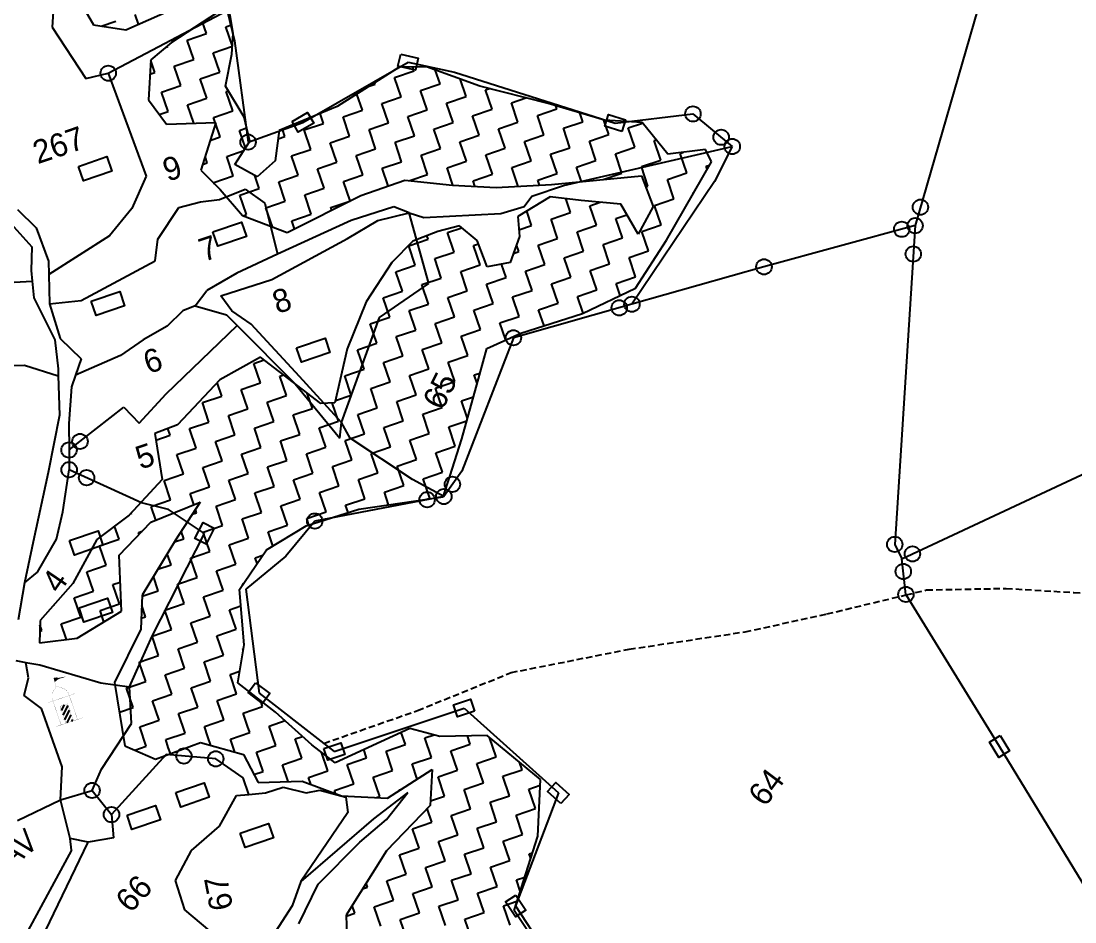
# Model space of a CAD drawing. Header units: metres. Extents: x 322986 to 329400, y 1832749 to 1836820.
# Drawn here: x 326272 to 327099, y 1834461 to 1835168 of the extents above; entities that cross this region are included whole.
import ezdxf

# ---------------------------------------------------------------- set-up
doc = ezdxf.new("R2010")
doc.units = ezdxf.units.M
doc.header["$MEASUREMENT"] = 0
doc.linetypes.add('DASHED', pattern=[0.75, 0.5, -0.25])
for name, color, linetype in [('LINE_FOOTPATH', 1, 'DASHED'), ('OFF', 1, 'Continuous'), ('OTHERS', 1, 'Continuous'), ('POLY_HATCH', 12, 'Continuous'), ('POLY_PARCEL', 6, 'Continuous'), ('POLY_WATER', 4, 'Continuous'), ('TEXT_MAPIN', 7, 'Continuous'), ('TEXT_PARCEL', 7, 'Continuous')]:
    doc.layers.add(name, color=color, linetype=linetype)
doc.styles.get("Standard").update_dxf_attribs({"font": 'simplex.shx'})
doc.styles.add('TEXT_MAP', font='')
doc.styles.get('TEXT_MAP').set_extended_font_data('Kruti Dev 050')

msp = doc.modelspace()

# ---------------------------------------------------------------- hatches: boundary and pattern name
at = {"linetype": 'Continuous'}
msp.add_hatch(color=256, dxfattribs=at).paths.add_polyline_path([(326300.89, 1834651.37), (326302.61, 1834652.3), (326304.71, 1834652.78), (326307.21, 1834653.75), (326301.8, 1834652.7), (326299.87, 1834653.06), (326297.74, 1834652.67), (326298.69, 1834649.7), (326299.04, 1834649.84)])
h = msp.add_hatch(dxfattribs=at)
h.set_pattern_fill('ANSI31', color=256, scale=21.860352, angle=18.80592, style=0)
h.set_pattern_definition([(63.80592, (325963.473, 1833854.273), (-2.451923, 1.206181), [])])
h.paths.add_polyline_path([(326302.93, 1834630.44), (326307.48, 1834617.08), (326313.26, 1834619.05), (326308.71, 1834632.41)])

# ---------------------------------------------------------------- linework, layer by layer
for points in [[(326570.1, 1835142.16), (326583.79, 1835138.86), (326581.51, 1835129.39), (326567.82, 1835132.68)], [(326484.76, 1835089.31), (326496.99, 1835096.3), (326501.83, 1835087.85), (326489.6, 1835080.85)], [(326743.51, 1835081.29), (326730.08, 1835085.53), (326733.01, 1835094.82), (326746.44, 1835090.58)], [(326423.71, 1834770.11), (326417.32, 1834757.56), (326408.64, 1834761.98), (326415.03, 1834774.53)], [(326456.26, 1834649.01), (326467.46, 1834640.47), (326461.55, 1834632.72), (326450.35, 1834641.26)], [(326627.93, 1834626.74), (326614.57, 1834622.27), (326611.48, 1834631.51), (326624.83, 1834635.98)], [(327040.07, 1834607.49), (327047.41, 1834595.47), (327039.09, 1834590.39), (327031.76, 1834602.41)], [(326509.72, 1834597.42), (326523.07, 1834601.89), (326526.17, 1834592.65), (326512.81, 1834588.18)], [(326695.7, 1834554.14), (326685.23, 1834563.57), (326691.75, 1834570.81), (326702.22, 1834561.39)], [(326660.42, 1834482.41), (326668.09, 1834470.6), (326659.92, 1834465.29), (326652.25, 1834477.1)]]:
    msp.add_lwpolyline(points, close=True)
at = {"linetype": 'Continuous', "const_width": 0.109}
for points in [[(326299.74, 1834646.46), (326297.74, 1834652.67), (326299.87, 1834653.06), (326301.8, 1834652.7), (326307.21, 1834653.75), (326304.71, 1834652.78), (326302.61, 1834652.3), (326300.89, 1834651.37), (326299.04, 1834649.84), (326298.69, 1834649.7)], [(326293.77, 1834633.42), (326314.04, 1834640.33)], [(326297.32, 1834634.63), (326296.51, 1834637), (326296.59, 1834640.42), (326297.86, 1834643), (326299.24, 1834644.6), (326299.74, 1834646.46), (326301.33, 1834645.76), (326304.25, 1834644.83), (326305.84, 1834644.47), (326307.48, 1834643.33), (326308.94, 1834641.69), (326310.09, 1834638.98)], [(326316.5, 1834620.16), (326310.09, 1834638.98)], [(326303.73, 1834615.81), (326297.32, 1834634.63)], [(326307.48, 1834617.08), (326302.93, 1834630.44), (326308.71, 1834632.41), (326313.26, 1834619.05)], [(326300.18, 1834614.6), (326320.65, 1834621.57)]]:
    msp.add_lwpolyline(points, dxfattribs=at)
for centre in [(326340.66, 1835127.13), (326799.23, 1835095.18), (326450.35, 1835073.05), (326821.34, 1835076.86), (326830.08, 1835069.62), (326977.63, 1835022.02), (326962.95, 1835004.67), (326973.44, 1835007.53), (326972.02, 1834985.29), (326854.93, 1834975.22), (326741.45, 1834943.08), (326751.39, 1834945.89), (326658.42, 1834919.57), (326309.89, 1834831.54), (326318.5, 1834838.26), (326310.01, 1834816.06), (326323.67, 1834809.83), (326610.54, 1834804.6), (326590.74, 1834792.54), (326603.82, 1834795.03), (326502.64, 1834775.79), (326957.47, 1834757.49), (326971.36, 1834750.02), (326964.18, 1834736.22), (326966.25, 1834718.23), (326399.97, 1834591.49), (326424.96, 1834589.26), (326327.94, 1834564.46), (326343.21, 1834545.52)]:
    msp.add_circle(centre, 6.03)
at = {"layer": 'LINE_FOOTPATH', "ltscale": 10}
for p, q in [((326966.45, 1834717.9), (326982.46, 1834721.75)), ((326982.46, 1834721.75), (327044.88, 1834722.99)), ((327044.88, 1834722.99), (327097.97, 1834719.69)), ((326904.28, 1834702.94), (326966.45, 1834717.9)), ((327097.97, 1834719.69), (327145.77, 1834717.98)), ((326840.11, 1834688.89), (326904.28, 1834702.94)), ((326749.29, 1834675.27), (326840.11, 1834688.89)), ((326656.68, 1834656.97), (326749.29, 1834675.27)), ((326583.25, 1834627.21), (326656.68, 1834656.97)), ((326509.72, 1834601.42), (326583.25, 1834627.21))]:
    msp.add_line(p, q, dxfattribs=at)
at = {"layer": 'OFF'}
for p, q in [((326408.85, 1834944.57), (326418.09, 1834956.76)), ((326522.16, 1834840.87), (326523.6, 1834853.11))]:
    msp.add_line(p, q, dxfattribs=at)
at = {"layer": 'OTHERS'}
for points in [[(326317.34, 1835054.05), (326339.67, 1835061.66), (326343.52, 1835050.37), (326321.18, 1835042.76)], [(326422.79, 1835002.75), (326445.13, 1835010.36), (326448.97, 1834999.07), (326426.64, 1834991.47)], [(326327.3, 1834948.33), (326349.64, 1834955.94), (326353.48, 1834944.65), (326331.14, 1834937.04)], [(326488.38, 1834911.6), (326510.71, 1834919.21), (326514.56, 1834907.92), (326492.22, 1834900.31)], [(326310.28, 1834760.44), (326332.62, 1834768.04), (326336.46, 1834756.76), (326314.13, 1834749.15)], [(326317.74, 1834707.76), (326340.08, 1834715.36), (326343.92, 1834704.07), (326321.59, 1834696.47)], [(326393.65, 1834562.75), (326415.98, 1834570.35), (326419.83, 1834559.07), (326397.49, 1834551.46)], [(326355.4, 1834545.07), (326377.74, 1834552.67), (326381.58, 1834541.39), (326359.25, 1834533.78)], [(326444.06, 1834531.03), (326466.39, 1834538.64), (326470.24, 1834527.35), (326447.9, 1834519.74)]]:
    msp.add_lwpolyline(points, close=True, dxfattribs=at)
at = {"layer": 'POLY_HATCH'}
for p, q in [((326438.51, 1835158.34), (326430.97, 1835202.75)), ((326316.67, 1835186.55), (326329.15, 1835165.04)), ((326354.42, 1835161.22), (326422.69, 1835191.44)), ((326426.24, 1835174.77), (326390.25, 1835151.3)), ((326329.15, 1835165.04), (326354.42, 1835161.22)), ((326390.25, 1835151.3), (326373.99, 1835137.58)), ((326437.7, 1835142), (326438.51, 1835158.34)), ((326373.99, 1835137.58), (326372.19, 1835106.36)), ((326432.59, 1835116.93), (326437.7, 1835142)), ((326568.87, 1835131.82), (326520.22, 1835101.01)), ((326590.3, 1835132.14), (326568.87, 1835131.82)), ((326632.16, 1835117), (326590.3, 1835132.14)), ((326447.27, 1835092.53), (326432.59, 1835116.93)), ((326685.63, 1835103.39), (326632.16, 1835117)), ((326372.19, 1835106.36), (326386.29, 1835087.22)), ((326729.84, 1835090.26), (326685.63, 1835103.39)), ((326520.22, 1835101.01), (326474.76, 1835082.19)), ((326386.29, 1835087.22), (326424.96, 1835088.57)), ((326424.96, 1835088.57), (326413.21, 1835050.93)), ((326451.57, 1835073.69), (326447.27, 1835092.53)), ((326759.27, 1835088.46), (326729.84, 1835090.26)), ((326779.58, 1835063.56), (326759.27, 1835088.46)), ((326474.76, 1835082.19), (326471.63, 1835058.4)), ((326439.88, 1835055.46), (326451.57, 1835073.69)), ((326808.97, 1835067.2), (326779.58, 1835063.56)), ((326813.75, 1835057.62), (326808.97, 1835067.2)), ((326457.37, 1835045.96), (326439.88, 1835055.46)), ((326471.63, 1835058.4), (326457.37, 1835045.96)), ((326778.54, 1834996.23), (326813.75, 1835057.62)), ((326413.21, 1835050.93), (326428.38, 1835035.79)), ((326688.2, 1835039.72), (326758.98, 1835046.54)), ((326758.98, 1835046.54), (326768.03, 1835022.65)), ((326428.38, 1835035.79), (326445.93, 1835015.4)), ((326538.81, 1835031.27), (326573.24, 1835043.3)), ((326573.24, 1835043.3), (326610.67, 1835039.37)), ((326610.67, 1835039.37), (326645, 1835037.43)), ((326645, 1835037.43), (326688.2, 1835039.72)), ((326481.06, 1835002.21), (326538.81, 1835031.27)), ((326687.17, 1835030.27), (326661.85, 1835014.68)), ((326711.52, 1835027.35), (326687.17, 1835030.27)), ((326742.59, 1835024.3), (326711.52, 1835027.35)), ((326756.36, 1835000.8), (326742.59, 1835024.3)), ((326768.03, 1835022.65), (326756.36, 1835000.8)), ((326445.93, 1835015.4), (326481.06, 1835002.21)), ((326661.85, 1835014.68), (326663.22, 1834999.08)), ((326599.09, 1835003), (326579.53, 1834995.43)), ((326616.13, 1835007.29), (326599.09, 1835003)), ((326630, 1834995.95), (326616.13, 1835007.29)), ((326579.53, 1834995.43), (326563.11, 1834978.63)), ((326637.94, 1834975.32), (326630, 1834995.95)), ((326663.22, 1834999.08), (326655.9, 1834978.71)), ((326754.08, 1834958.5), (326778.54, 1834996.23)), ((326563.11, 1834978.63), (326542.96, 1834947.83)), ((326655.9, 1834978.71), (326637.94, 1834975.32)), ((326712.62, 1834938.63), (326754.08, 1834958.5)), ((326542.96, 1834947.83), (326527.93, 1834910.89)), ((326664.23, 1834923.06), (326712.62, 1834938.63)), ((326637.61, 1834911.26), (326664.23, 1834923.06)), ((326460.06, 1834904.44), (326428.21, 1834886.63)), ((326507.32, 1834868.11), (326460.06, 1834904.44)), ((326527.93, 1834910.89), (326518.39, 1834868.54)), ((326631.75, 1834890.18), (326637.61, 1834911.26)), ((326428.21, 1834886.63), (326395.02, 1834851.38)), ((326618.08, 1834840.36), (326631.75, 1834890.18)), ((326518.39, 1834868.54), (326507.32, 1834868.11)), ((326395.02, 1834851.38), (326377.08, 1834844.36)), ((326377.08, 1834844.36), (326382.94, 1834808.47)), ((326608.46, 1834810.72), (326618.08, 1834840.36)), ((326382.94, 1834808.47), (326356.96, 1834780.54)), ((326603.29, 1834794.72), (326608.46, 1834810.72)), ((326374.07, 1834774.84), (326412.65, 1834790.71)), ((326412.65, 1834790.71), (326393.4, 1834760.82)), ((326537.07, 1834785.2), (326603.29, 1834794.72)), ((326356.96, 1834780.54), (326331.66, 1834761.31)), ((326495.75, 1834772.04), (326537.07, 1834785.2)), ((326349.17, 1834749.09), (326374.07, 1834774.84)), ((326464.81, 1834753.32), (326495.75, 1834772.04)), ((326331.66, 1834761.31), (326312.81, 1834726.71)), ((326393.4, 1834760.82), (326367.16, 1834717.64)), ((326351.07, 1834705.19), (326349.17, 1834749.09)), ((326443.58, 1834722.15), (326464.81, 1834753.32)), ((326312.81, 1834726.71), (326287.2, 1834697.68)), ((326447.12, 1834678.8), (326443.58, 1834722.15)), ((326367.16, 1834717.64), (326366.23, 1834690.96)), ((326316.16, 1834683.91), (326351.07, 1834705.19)), ((326287.2, 1834697.68), (326286.76, 1834680.26)), ((326366.23, 1834690.96), (326345.61, 1834649.08)), ((326286.76, 1834680.26), (326316.16, 1834683.91)), ((326442.4, 1834649.01), (326447.12, 1834678.8)), ((326345.61, 1834649.08), (326353.73, 1834599.42)), ((326471.78, 1834625.98), (326442.4, 1834649.01)), ((326500.26, 1834600.22), (326471.78, 1834625.98)), ((326577.18, 1834613.08), (326518.69, 1834586.19)), ((326600.82, 1834606.89), (326577.18, 1834613.08)), ((326637.86, 1834607.68), (326600.82, 1834606.89)), ((326679.66, 1834573.13), (326637.86, 1834607.68)), ((326353.73, 1834599.42), (326377.58, 1834589.05)), ((326377.58, 1834589.05), (326412.91, 1834601.99)), ((326412.91, 1834601.99), (326446.74, 1834592.6)), ((326518.69, 1834586.19), (326500.26, 1834600.22)), ((326446.74, 1834592.6), (326458.14, 1834570.72)), ((326559.72, 1834558.34), (326594.81, 1834580.9)), ((326594.81, 1834580.9), (326593.17, 1834552.76)), ((326677.58, 1834528.47), (326679.66, 1834573.13)), ((326458.14, 1834570.72), (326492.63, 1834571.86)), ((326492.63, 1834571.86), (326523.57, 1834560.28)), ((326523.57, 1834560.28), (326559.72, 1834558.34)), ((326593.17, 1834552.76), (326558.89, 1834517.15)), ((326658.87, 1834470.28), (326677.58, 1834528.47)), ((326558.89, 1834517.15), (326527.24, 1834466.67)), ((326527.24, 1834466.67), (326528.57, 1834428.03)), ((326680.5, 1834437.94), (326658.87, 1834470.28))]:
    msp.add_line(p, q, dxfattribs=at)
at = {"layer": 'POLY_HATCH', "linetype": 'Continuous'}
for p, q in [((326335.1, 1835164.14), (326346.49, 1835168.02)), ((326364.29, 1835165.59), (326361.7, 1835173.2)), ((326417.68, 1835158.32), (326414.65, 1835167.21)), ((326432.89, 1835163.5), (326437.37, 1835165.03)), ((326438.02, 1835148.43), (326432.89, 1835163.5)), ((326402.47, 1835153.14), (326417.68, 1835158.32)), ((326407.65, 1835137.93), (326402.47, 1835153.14)), ((326385.64, 1835147.41), (326387.26, 1835147.96)), ((326387.26, 1835147.96), (326387.05, 1835148.6)), ((326422.86, 1835143.11), (326438.01, 1835148.27)), ((326428.04, 1835127.9), (326422.86, 1835143.11)), ((326377.23, 1835127.58), (326373.97, 1835137.16)), ((326392.44, 1835132.75), (326407.65, 1835137.93)), ((326373.34, 1835126.25), (326377.23, 1835127.58)), ((326397.62, 1835117.55), (326392.44, 1835132.75)), ((326412.83, 1835122.73), (326428.04, 1835127.9)), ((326565.24, 1835123.71), (326580.45, 1835128.89)), ((326580.45, 1835128.89), (326579.4, 1835131.98)), ((326600.84, 1835118.86), (326597.16, 1835129.66)), ((326418.01, 1835107.52), (326412.83, 1835122.73)), ((326545.4, 1835116.96), (326550.04, 1835118.53)), ((326550.04, 1835118.53), (326549.66, 1835119.65)), ((326570.42, 1835108.5), (326565.24, 1835123.71)), ((326585.63, 1835113.68), (326600.84, 1835118.86)), ((326621.23, 1835108.83), (326616.52, 1835122.66)), ((326382.41, 1835112.37), (326397.62, 1835117.55)), ((326387.59, 1835097.16), (326382.41, 1835112.37)), ((326433.22, 1835112.7), (326434.81, 1835113.24)), ((326438.4, 1835097.49), (326433.22, 1835112.7)), ((326540.01, 1835098.14), (326535.69, 1835110.81)), ((326590.81, 1835098.47), (326585.63, 1835113.68)), ((326636.44, 1835114.01), (326639.63, 1835115.1)), ((326641.62, 1835098.8), (326636.44, 1835114.01)), ((326402.8, 1835102.34), (326418.01, 1835107.52)), ((326407.69, 1835087.97), (326402.8, 1835102.34)), ((326555.22, 1835103.32), (326570.42, 1835108.5)), ((326560.39, 1835088.12), (326555.22, 1835103.32)), ((326606.02, 1835103.65), (326621.23, 1835108.83)), ((326611.2, 1835088.44), (326606.02, 1835103.65)), ((326656.83, 1835103.98), (326668.15, 1835107.84)), ((326662, 1835088.77), (326656.83, 1835103.98)), ((326692.42, 1835099.13), (326691.57, 1835101.63)), ((326380.7, 1835094.81), (326387.59, 1835097.16)), ((326423.19, 1835092.31), (326438.4, 1835097.49)), ((326509.59, 1835087.79), (326506.96, 1835095.52)), ((326524.8, 1835092.97), (326540.01, 1835098.14)), ((326575.6, 1835093.29), (326590.81, 1835098.47)), ((326580.78, 1835078.09), (326575.6, 1835093.29)), ((326626.41, 1835093.62), (326641.62, 1835098.8)), ((326631.59, 1835078.41), (326626.41, 1835093.62)), ((326677.21, 1835093.95), (326692.42, 1835099.13)), ((326682.39, 1835078.74), (326677.21, 1835093.95)), ((326712.81, 1835089.1), (326710.46, 1835096.02)), ((326424.47, 1835088.55), (326423.19, 1835092.31)), ((326428.37, 1835077.1), (326424.72, 1835087.8)), ((326494.38, 1835082.61), (326509.59, 1835087.79)), ((326529.98, 1835077.76), (326524.8, 1835092.97)), ((326545.19, 1835082.94), (326560.39, 1835088.12)), ((326595.99, 1835083.27), (326611.2, 1835088.44)), ((326646.8, 1835083.59), (326662, 1835088.77)), ((326697.6, 1835083.92), (326712.81, 1835089.1)), ((326733.2, 1835079.07), (326729.34, 1835090.41)), ((326748.41, 1835084.25), (326759.59, 1835088.06)), ((326420.55, 1835074.44), (326428.37, 1835077.1)), ((326443.58, 1835082.28), (326449.17, 1835084.18)), ((326448.26, 1835068.53), (326443.58, 1835082.28)), ((326473.9, 1835075.63), (326479.17, 1835077.43)), ((326479.17, 1835077.43), (326477.21, 1835083.2)), ((326499.56, 1835067.4), (326494.38, 1835082.61)), ((326514.77, 1835072.58), (326529.98, 1835077.76)), ((326550.37, 1835067.73), (326545.19, 1835082.94)), ((326565.57, 1835072.91), (326580.78, 1835078.09)), ((326601.17, 1835068.06), (326595.99, 1835083.27)), ((326616.38, 1835073.24), (326631.59, 1835078.41)), ((326651.98, 1835068.39), (326646.8, 1835083.59)), ((326667.18, 1835073.56), (326682.39, 1835078.74)), ((326702.78, 1835068.71), (326697.6, 1835083.92)), ((326717.99, 1835073.89), (326733.2, 1835079.07)), ((326753.59, 1835069.04), (326748.41, 1835084.25)), ((326519.95, 1835057.37), (326514.77, 1835072.58)), ((326570.75, 1835057.7), (326565.57, 1835072.91)), ((326621.56, 1835058.03), (326616.38, 1835073.24)), ((326672.36, 1835058.36), (326667.18, 1835073.56)), ((326687.57, 1835063.54), (326702.78, 1835068.71)), ((326723.17, 1835058.68), (326717.99, 1835073.89)), ((326738.38, 1835063.86), (326753.59, 1835069.04)), ((326768.79, 1835074.22), (326770.43, 1835074.78)), ((326773.97, 1835059.01), (326768.79, 1835074.22)), ((326418.34, 1835056.71), (326416.6, 1835061.8)), ((326433.55, 1835061.89), (326446.92, 1835066.44)), ((326438.73, 1835046.68), (326433.55, 1835061.89)), ((326484.35, 1835062.22), (326499.56, 1835067.4)), ((326489.53, 1835047.01), (326484.35, 1835062.22)), ((326535.16, 1835062.55), (326550.37, 1835067.73)), ((326540.34, 1835047.34), (326535.16, 1835062.55)), ((326585.96, 1835062.88), (326601.17, 1835068.06)), ((326591.14, 1835047.67), (326585.96, 1835062.88)), ((326636.77, 1835063.21), (326651.98, 1835068.39)), ((326641.95, 1835048), (326636.77, 1835063.21)), ((326692.75, 1835048.33), (326687.57, 1835063.54)), ((326743.56, 1835048.66), (326738.38, 1835063.86)), ((326789.18, 1835064.19), (326791.75, 1835065.07)), ((326794.36, 1835048.98), (326789.18, 1835064.19)), ((326414.62, 1835055.45), (326418.34, 1835056.71)), ((326504.74, 1835052.19), (326519.95, 1835057.37)), ((326509.92, 1835036.98), (326504.74, 1835052.19)), ((326555.54, 1835052.52), (326570.75, 1835057.7)), ((326560.23, 1835038.75), (326555.54, 1835052.52)), ((326606.35, 1835052.85), (326621.56, 1835058.03)), ((326610.94, 1835039.36), (326606.35, 1835052.85)), ((326657.15, 1835053.18), (326672.36, 1835058.36)), ((326662.21, 1835038.34), (326657.15, 1835053.18)), ((326707.96, 1835053.51), (326723.17, 1835058.68)), ((326711.88, 1835042), (326707.96, 1835053.51)), ((326758.77, 1835053.83), (326773.97, 1835059.01)), ((326763.94, 1835038.63), (326758.77, 1835053.83)), ((326809.57, 1835054.16), (326812.3, 1835055.09)), ((326810.39, 1835051.76), (326809.57, 1835054.16)), ((326423.52, 1835041.5), (326438.73, 1835046.68)), ((326459.11, 1835036.65), (326455.62, 1835046.91)), ((326474.32, 1835041.83), (326489.53, 1835047.01)), ((326525.13, 1835042.16), (326540.34, 1835047.34)), ((326577.11, 1835042.89), (326591.14, 1835047.67)), ((326626.74, 1835042.82), (326641.95, 1835048)), ((326677.54, 1835043.15), (326692.75, 1835048.33)), ((326728.81, 1835043.63), (326743.56, 1835048.66)), ((326779.15, 1835043.81), (326794.36, 1835048.98)), ((326784.33, 1835028.6), (326779.15, 1835043.81)), ((326423.96, 1835040.19), (326423.52, 1835041.5)), ((326443.9, 1835031.47), (326459.11, 1835036.65)), ((326479.5, 1835026.62), (326474.32, 1835041.83)), ((326494.71, 1835031.8), (326509.92, 1835036.98)), ((326530.3, 1835026.98), (326525.13, 1835042.16)), ((326628.25, 1835038.38), (326626.74, 1835042.82)), ((326678.88, 1835039.22), (326677.54, 1835043.15)), ((326762.2, 1835038.03), (326763.94, 1835038.63)), ((326449.08, 1835016.26), (326443.9, 1835031.47)), ((326499.89, 1835016.59), (326494.71, 1835031.8)), ((326703.11, 1835017.91), (326699.4, 1835028.81)), ((326769.12, 1835023.42), (326784.33, 1835028.6)), ((326799.54, 1835033.78), (326800.21, 1835034)), ((326799.74, 1835033.19), (326799.54, 1835033.78)), ((326464.29, 1835021.44), (326479.5, 1835026.62)), ((326469.34, 1835006.61), (326464.29, 1835021.44)), ((326515.1, 1835021.77), (326530.07, 1835026.87)), ((326515.81, 1835019.69), (326515.1, 1835021.77)), ((326672.69, 1835007.55), (326668.81, 1835018.96)), ((326718.32, 1835023.09), (326726.51, 1835025.88)), ((326723.5, 1835007.88), (326718.32, 1835023.09)), ((326774.3, 1835008.21), (326769.12, 1835023.42)), ((326446.22, 1835015.29), (326449.08, 1835016.26)), ((326484.68, 1835011.41), (326499.89, 1835016.59)), ((326486.83, 1835005.11), (326484.68, 1835011.41)), ((326687.9, 1835012.73), (326703.11, 1835017.91)), ((326693.08, 1834997.52), (326687.9, 1835012.73)), ((326738.71, 1835013.06), (326747.44, 1835016.03)), ((326743.89, 1834997.85), (326738.71, 1835013.06)), ((326606.68, 1835002.04), (326617.89, 1835005.86)), ((326662.77, 1835004.17), (326672.69, 1835007.55)), ((326708.29, 1835002.7), (326723.5, 1835007.88)), ((326713.47, 1834987.49), (326708.29, 1835002.7)), ((326759.09, 1835003.03), (326774.3, 1835008.21)), ((326764.27, 1834987.82), (326759.09, 1835003.03)), ((326576.26, 1834991.68), (326591.47, 1834996.86)), ((326591.47, 1834996.86), (326590.51, 1834999.68)), ((326611.86, 1834986.83), (326606.68, 1835002.04)), ((326677.87, 1834992.34), (326693.08, 1834997.52)), ((326728.68, 1834992.67), (326743.89, 1834997.85)), ((326581.44, 1834976.48), (326576.26, 1834991.68)), ((326596.65, 1834981.65), (326611.86, 1834986.83)), ((326627.07, 1834992.01), (326631, 1834993.35)), ((326632.25, 1834976.8), (326627.07, 1834992.01)), ((326658.41, 1834985.72), (326662.66, 1834987.16)), ((326662.66, 1834987.16), (326660.85, 1834992.49)), ((326683.05, 1834977.13), (326677.87, 1834992.34)), ((326698.26, 1834982.31), (326713.47, 1834987.49)), ((326733.86, 1834977.46), (326728.68, 1834992.67)), ((326749.06, 1834982.64), (326764.27, 1834987.82)), ((326601.83, 1834966.45), (326596.65, 1834981.65)), ((326703.44, 1834967.1), (326698.26, 1834982.31)), ((326754.24, 1834967.43), (326749.06, 1834982.64)), ((326566.23, 1834971.3), (326581.44, 1834976.48)), ((326571.41, 1834956.09), (326566.23, 1834971.3)), ((326617.04, 1834971.63), (326632.25, 1834976.8)), ((326622.22, 1834956.42), (326617.04, 1834971.63)), ((326652.63, 1834966.78), (326649.01, 1834977.41)), ((326667.84, 1834971.95), (326683.05, 1834977.13)), ((326673.02, 1834956.75), (326667.84, 1834971.95)), ((326718.65, 1834972.28), (326733.86, 1834977.46)), ((326723.83, 1834957.07), (326718.65, 1834972.28)), ((326586.62, 1834961.27), (326601.83, 1834966.45)), ((326591.8, 1834946.06), (326586.62, 1834961.27)), ((326637.42, 1834961.6), (326652.63, 1834966.78)), ((326642.6, 1834946.39), (326637.42, 1834961.6)), ((326688.23, 1834961.92), (326703.44, 1834967.1)), ((326693.41, 1834946.72), (326688.23, 1834961.92)), ((326739.04, 1834962.25), (326754.24, 1834967.43)), ((326742.24, 1834952.83), (326739.04, 1834962.25)), ((326556.2, 1834950.91), (326571.41, 1834956.09)), ((326607.01, 1834951.24), (326622.22, 1834956.42)), ((326657.81, 1834951.57), (326673.02, 1834956.75)), ((326708.62, 1834951.9), (326723.83, 1834957.07)), ((326561.38, 1834935.7), (326556.2, 1834950.91)), ((326576.59, 1834940.88), (326591.8, 1834946.06)), ((326612.19, 1834936.03), (326607.01, 1834951.24)), ((326627.4, 1834941.21), (326642.6, 1834946.39)), ((326662.99, 1834936.36), (326657.81, 1834951.57)), ((326678.2, 1834941.54), (326693.41, 1834946.72)), ((326713.06, 1834938.84), (326708.62, 1834951.9)), ((326581.77, 1834925.67), (326576.59, 1834940.88)), ((326632.57, 1834926), (326627.4, 1834941.21)), ((326647.78, 1834931.18), (326662.99, 1834936.36)), ((326682.49, 1834928.93), (326678.2, 1834941.54)), ((326546.17, 1834930.52), (326561.38, 1834935.7)), ((326551.35, 1834915.31), (326546.17, 1834930.52)), ((326596.98, 1834930.85), (326612.19, 1834936.03)), ((326602.16, 1834915.64), (326596.98, 1834930.85)), ((326652.34, 1834917.79), (326647.78, 1834931.18)), ((326566.56, 1834920.49), (326581.77, 1834925.67)), ((326571.74, 1834905.28), (326566.56, 1834920.49)), ((326617.37, 1834920.82), (326632.57, 1834926)), ((326622.54, 1834905.61), (326617.37, 1834920.82)), ((326536.14, 1834910.13), (326551.35, 1834915.31)), ((326586.95, 1834910.46), (326602.16, 1834915.64)), ((326541.32, 1834894.92), (326536.14, 1834910.13)), ((326556.53, 1834900.1), (326571.74, 1834905.28)), ((326592.13, 1834895.25), (326586.95, 1834910.46)), ((326607.34, 1834900.43), (326622.54, 1834905.61)), ((326454.92, 1834899.45), (326462.99, 1834902.19)), ((326460.1, 1834884.24), (326454.92, 1834899.45)), ((326526.11, 1834889.74), (326541.32, 1834894.92)), ((326561.71, 1834884.89), (326556.53, 1834900.1)), ((326576.92, 1834890.07), (326592.13, 1834895.25)), ((326612.52, 1834885.22), (326607.34, 1834900.43)), ((326475.31, 1834889.42), (326478.28, 1834890.43)), ((326480.49, 1834874.21), (326475.31, 1834889.42)), ((326531.29, 1834874.54), (326526.11, 1834889.74)), ((326582.1, 1834874.87), (326576.92, 1834890.07)), ((326627.72, 1834890.4), (326632.24, 1834891.94)), ((326629.99, 1834883.76), (326627.72, 1834890.4)), ((326429.68, 1834873.88), (326426.1, 1834884.39)), ((326444.89, 1834879.06), (326460.1, 1834884.24)), ((326450.07, 1834863.85), (326444.89, 1834879.06)), ((326546.5, 1834879.72), (326561.71, 1834884.89)), ((326551.68, 1834864.51), (326546.5, 1834879.72)), ((326597.31, 1834880.04), (326612.52, 1834885.22)), ((326602.49, 1834864.84), (326597.31, 1834880.04)), ((326414.47, 1834868.7), (326429.68, 1834873.88)), ((326465.28, 1834869.03), (326480.49, 1834874.21)), ((326500.88, 1834864.18), (326496.78, 1834876.21)), ((326518.78, 1834870.28), (326531.29, 1834874.54)), ((326566.89, 1834869.69), (326582.1, 1834874.87)), ((326617.69, 1834870.01), (326627.1, 1834873.22)), ((326419.65, 1834853.49), (326414.47, 1834868.7)), ((326434.86, 1834858.67), (326450.07, 1834863.85)), ((326470.46, 1834853.82), (326465.28, 1834869.03)), ((326485.67, 1834859), (326500.88, 1834864.18)), ((326521.26, 1834854.15), (326516.39, 1834868.46)), ((326536.47, 1834859.33), (326551.68, 1834864.51)), ((326572.07, 1834854.48), (326566.89, 1834869.69)), ((326587.28, 1834859.66), (326602.49, 1834864.84)), ((326622.41, 1834856.16), (326617.69, 1834870.01)), ((326440.04, 1834843.46), (326434.86, 1834858.67)), ((326455.25, 1834848.64), (326470.46, 1834853.82)), ((326490.85, 1834843.79), (326485.67, 1834859)), ((326506.05, 1834848.97), (326521.26, 1834854.15)), ((326541.65, 1834844.12), (326536.47, 1834859.33)), ((326556.86, 1834849.3), (326572.07, 1834854.48)), ((326592.46, 1834844.45), (326587.28, 1834859.66)), ((326607.67, 1834849.63), (326621.96, 1834854.49)), ((326389.24, 1834843.13), (326387.44, 1834848.41)), ((326404.44, 1834848.31), (326419.65, 1834853.49)), ((326409.62, 1834833.1), (326404.44, 1834848.31)), ((326460.43, 1834833.43), (326455.25, 1834848.64)), ((326511.23, 1834833.76), (326506.05, 1834848.97)), ((326562.04, 1834834.09), (326556.86, 1834849.3)), ((326612.84, 1834834.42), (326607.67, 1834849.63)), ((326377.91, 1834839.28), (326389.24, 1834843.13)), ((326424.83, 1834838.28), (326440.04, 1834843.46)), ((326430.01, 1834823.07), (326424.83, 1834838.28)), ((326475.64, 1834838.61), (326490.85, 1834843.79)), ((326480.82, 1834823.4), (326475.64, 1834838.61)), ((326526.44, 1834838.94), (326541.65, 1834844.12)), ((326531.62, 1834823.73), (326526.44, 1834838.94)), ((326577.25, 1834839.27), (326592.46, 1834844.45)), ((326582.43, 1834824.06), (326577.25, 1834839.27)), ((326394.42, 1834827.92), (326409.62, 1834833.1)), ((326445.22, 1834828.25), (326460.43, 1834833.43)), ((326496.03, 1834828.58), (326511.23, 1834833.76)), ((326546.83, 1834828.91), (326562.04, 1834834.09)), ((326552.01, 1834813.7), (326546.83, 1834828.91)), ((326597.64, 1834829.24), (326612.84, 1834834.42)), ((326602.82, 1834814.03), (326597.64, 1834829.24)), ((326399.59, 1834812.71), (326394.42, 1834827.92)), ((326414.8, 1834817.89), (326430.01, 1834823.07)), ((326450.4, 1834813.04), (326445.22, 1834828.25)), ((326465.61, 1834818.22), (326480.82, 1834823.4)), ((326501.2, 1834813.37), (326496.03, 1834828.58)), ((326516.41, 1834818.55), (326531.62, 1834823.73)), ((326567.22, 1834818.88), (326582.43, 1834824.06)), ((326384.39, 1834807.54), (326399.59, 1834812.71)), ((326419.98, 1834802.69), (326414.8, 1834817.89)), ((326435.19, 1834807.86), (326450.4, 1834813.04)), ((326470.79, 1834803.01), (326465.61, 1834818.22)), ((326486, 1834808.19), (326501.2, 1834813.37)), ((326521.59, 1834803.34), (326516.41, 1834818.55)), ((326536.8, 1834808.52), (326552.01, 1834813.7)), ((326572.4, 1834803.67), (326567.22, 1834818.88)), ((326587.61, 1834808.85), (326602.82, 1834814.03)), ((326389.56, 1834792.33), (326384.39, 1834807.54)), ((326440.37, 1834792.66), (326435.19, 1834807.86)), ((326491.18, 1834792.98), (326486, 1834808.19)), ((326541.98, 1834793.31), (326536.8, 1834808.52)), ((326592.79, 1834793.64), (326587.61, 1834808.85)), ((326404.77, 1834797.51), (326419.98, 1834802.69)), ((326407.77, 1834788.71), (326404.77, 1834797.51)), ((326455.58, 1834797.84), (326470.79, 1834803.01)), ((326460.76, 1834782.63), (326455.58, 1834797.84)), ((326506.38, 1834798.16), (326521.59, 1834803.34)), ((326511.56, 1834782.96), (326506.38, 1834798.16)), ((326557.19, 1834798.49), (326572.4, 1834803.67)), ((326560.57, 1834788.58), (326557.19, 1834798.49)), ((326374.36, 1834787.15), (326389.56, 1834792.33)), ((326425.16, 1834787.48), (326440.37, 1834792.66)), ((326430.34, 1834772.27), (326425.16, 1834787.48)), ((326475.97, 1834787.81), (326491.18, 1834792.98)), ((326481.15, 1834772.6), (326475.97, 1834787.81)), ((326526.77, 1834788.13), (326541.98, 1834793.31)), ((326528.68, 1834782.53), (326526.77, 1834788.13)), ((326590.57, 1834792.89), (326592.79, 1834793.64)), ((326357.9, 1834781.54), (326359.15, 1834781.97)), ((326359.15, 1834781.97), (326358.92, 1834782.64)), ((326378, 1834776.46), (326374.36, 1834787.15)), ((326406.46, 1834781.11), (326409.95, 1834782.3)), ((326409.95, 1834782.3), (326409.01, 1834785.06)), ((326445.55, 1834777.45), (326460.76, 1834782.63)), ((326496.35, 1834777.78), (326511.56, 1834782.96)), ((326349.12, 1834761.58), (326345.6, 1834771.91)), ((326415.13, 1834767.09), (326430.34, 1834772.27)), ((326450.73, 1834762.24), (326445.55, 1834777.45)), ((326465.94, 1834767.42), (326481.15, 1834772.6)), ((326498.06, 1834772.77), (326496.35, 1834777.78)), ((326364.33, 1834766.76), (326367.19, 1834767.74)), ((326364.83, 1834765.29), (326364.33, 1834766.76)), ((326399.92, 1834761.91), (326397.91, 1834767.82)), ((326420.31, 1834751.88), (326415.13, 1834767.09)), ((326469.73, 1834756.29), (326465.94, 1834767.42)), ((326333.91, 1834756.4), (326349.12, 1834761.58)), ((326339.09, 1834741.19), (326333.91, 1834756.4)), ((326392.53, 1834759.39), (326399.92, 1834761.91)), ((326435.52, 1834757.06), (326450.73, 1834762.24)), ((326440.7, 1834741.85), (326435.52, 1834757.06)), ((326389.89, 1834741.52), (326386.94, 1834750.19)), ((326405.1, 1834746.7), (326420.31, 1834751.88)), ((326410.28, 1834731.49), (326405.1, 1834746.7)), ((326455.91, 1834747.03), (326461.92, 1834749.08)), ((326457.45, 1834742.51), (326455.91, 1834747.03)), ((326323.88, 1834736.01), (326339.09, 1834741.19)), ((326379.53, 1834737.99), (326389.89, 1834741.52)), ((326425.49, 1834736.67), (326440.7, 1834741.85)), ((326329.06, 1834720.8), (326323.88, 1834736.01)), ((326379.86, 1834721.13), (326376.06, 1834732.29)), ((326395.07, 1834726.31), (326410.28, 1834731.49)), ((326430.67, 1834721.46), (326425.49, 1834736.67)), ((326344.27, 1834725.98), (326350.08, 1834727.96)), ((326349.45, 1834710.78), (326344.27, 1834725.98)), ((326400.25, 1834711.1), (326395.07, 1834726.31)), ((326415.46, 1834716.28), (326430.67, 1834721.46)), ((326445.88, 1834726.64), (326446.87, 1834726.98)), ((326446.13, 1834725.9), (326445.88, 1834726.64)), ((326313.85, 1834715.63), (326329.06, 1834720.8)), ((326319.03, 1834700.42), (326313.85, 1834715.63)), ((326367.13, 1834716.8), (326379.86, 1834721.13)), ((326420.64, 1834701.07), (326415.46, 1834716.28)), ((326298.38, 1834710.36), (326298.64, 1834710.45)), ((326298.64, 1834710.45), (326298.59, 1834710.59)), ((326334.24, 1834705.6), (326349.45, 1834710.78)), ((326337.25, 1834696.76), (326334.24, 1834705.6)), ((326369.83, 1834700.75), (326366.87, 1834709.44)), ((326385.04, 1834705.93), (326400.25, 1834711.1)), ((326390.22, 1834690.72), (326385.04, 1834705.93)), ((326435.85, 1834706.25), (326444.63, 1834709.24)), ((326441.03, 1834691.05), (326435.85, 1834706.25)), ((326303.82, 1834695.24), (326319.03, 1834700.42)), ((326366.53, 1834699.62), (326369.83, 1834700.75)), ((326405.43, 1834695.9), (326420.64, 1834701.07)), ((326287, 1834689.51), (326288.61, 1834690.06)), ((326288.61, 1834690.06), (326287.12, 1834694.44)), ((326308.02, 1834682.9), (326303.82, 1834695.24)), ((326375.01, 1834685.54), (326390.22, 1834690.72)), ((326410.61, 1834680.69), (326405.43, 1834695.9)), ((326425.82, 1834685.87), (326441.03, 1834691.05)), ((326380.19, 1834670.33), (326375.01, 1834685.54)), ((326395.4, 1834675.51), (326410.61, 1834680.69)), ((326431, 1834670.66), (326425.82, 1834685.87)), ((326400.58, 1834660.3), (326395.4, 1834675.51)), ((326446.21, 1834675.84), (326446.67, 1834676)), ((326446.51, 1834674.96), (326446.21, 1834675.84)), ((326364.98, 1834665.15), (326380.19, 1834670.33)), ((326370.16, 1834649.94), (326364.98, 1834665.15)), ((326415.79, 1834665.48), (326431, 1834670.66)), ((326420.97, 1834650.27), (326415.79, 1834665.48)), ((326385.37, 1834655.12), (326400.58, 1834660.3)), ((326436.18, 1834655.45), (326443.83, 1834658.06)), ((326441.36, 1834640.24), (326436.18, 1834655.45)), ((326354.96, 1834644.76), (326370.16, 1834649.94)), ((326390.55, 1834639.91), (326385.37, 1834655.12)), ((326405.76, 1834645.09), (326420.97, 1834650.27)), ((326360.13, 1834629.55), (326354.96, 1834644.76)), ((326375.34, 1834634.73), (326390.55, 1834639.91)), ((326410.94, 1834629.88), (326405.76, 1834645.09)), ((326426.15, 1834635.06), (326441.36, 1834640.24)), ((326380.52, 1834619.52), (326375.34, 1834634.73)), ((326431.33, 1834619.85), (326426.15, 1834635.06)), ((326461.74, 1834630.21), (326460.06, 1834635.17)), ((326349.4, 1834625.9), (326360.13, 1834629.55)), ((326395.73, 1834624.7), (326410.94, 1834629.88)), ((326400.91, 1834609.49), (326395.73, 1834624.7)), ((326446.54, 1834625.03), (326461.74, 1834630.21)), ((326449.97, 1834614.94), (326446.54, 1834625.03)), ((326365.31, 1834614.34), (326380.52, 1834619.52)), ((326370.49, 1834599.14), (326365.31, 1834614.34)), ((326416.12, 1834614.67), (326431.33, 1834619.85)), ((326418.87, 1834606.59), (326416.12, 1834614.67)), ((326451.72, 1834609.82), (326449.97, 1834614.94)), ((326466.92, 1834615), (326479.27, 1834619.21)), ((326472.1, 1834599.79), (326466.92, 1834615)), ((326385.7, 1834604.31), (326400.91, 1834609.49)), ((326421.22, 1834599.69), (326418.87, 1834606.59)), ((326436.51, 1834604.64), (326451.72, 1834609.82)), ((326487.31, 1834604.97), (326492.91, 1834606.88)), ((326573.71, 1834600.45), (326570.46, 1834609.99)), ((326588.92, 1834605.63), (326596.19, 1834608.1)), ((326594.1, 1834590.42), (326588.92, 1834605.63)), ((326624.52, 1834600.78), (326622.28, 1834607.35)), ((326639.73, 1834605.96), (326639.88, 1834606.01)), ((326644.91, 1834590.75), (326639.73, 1834605.96)), ((326361.46, 1834596.06), (326370.49, 1834599.14)), ((326387.77, 1834598.24), (326385.7, 1834604.31)), ((326389.42, 1834593.39), (326387.77, 1834598.24)), ((326439.97, 1834594.49), (326436.51, 1834604.64)), ((326456.89, 1834594.61), (326472.1, 1834599.79)), ((326492.49, 1834589.76), (326487.31, 1834604.97)), ((326558.5, 1834595.27), (326573.71, 1834600.45)), ((326609.31, 1834595.6), (326624.52, 1834600.78)), ((326462.07, 1834579.41), (326456.89, 1834594.61)), ((326477.28, 1834584.58), (326492.49, 1834589.76)), ((326512.88, 1834579.73), (326507.87, 1834594.43)), ((326528.09, 1834584.91), (326543.3, 1834590.09)), ((326543.3, 1834590.09), (326541.11, 1834596.5)), ((326563.68, 1834580.06), (326558.5, 1834595.27)), ((326578.89, 1834585.24), (326594.1, 1834590.42)), ((326614.49, 1834580.39), (326609.31, 1834595.6)), ((326629.7, 1834585.57), (326644.91, 1834590.75)), ((326481.74, 1834571.5), (326477.28, 1834584.58)), ((326533.27, 1834569.71), (326528.09, 1834584.91)), ((326582.96, 1834573.29), (326578.89, 1834585.24)), ((326634.88, 1834570.36), (326629.7, 1834585.57)), ((326665.29, 1834580.72), (326663.26, 1834586.68)), ((326454.89, 1834576.96), (326462.07, 1834579.41)), ((326497.67, 1834574.56), (326512.88, 1834579.73)), ((326499.46, 1834569.31), (326497.67, 1834574.56)), ((326548.48, 1834574.88), (326563.68, 1834580.06)), ((326553.65, 1834559.68), (326548.48, 1834574.88)), ((326599.28, 1834575.21), (326614.49, 1834580.39)), ((326604.46, 1834560), (326599.28, 1834575.21)), ((326650.09, 1834575.54), (326665.29, 1834580.72)), ((326655.26, 1834560.33), (326650.09, 1834575.54)), ((326518.06, 1834564.53), (326533.27, 1834569.71)), ((326518.91, 1834562.02), (326518.06, 1834564.53)), ((326568.86, 1834564.85), (326570.96, 1834565.57)), ((326569.04, 1834564.33), (326568.86, 1834564.85)), ((326619.67, 1834565.18), (326634.88, 1834570.36)), ((326624.85, 1834549.98), (326619.67, 1834565.18)), ((326670.47, 1834565.51), (326679.45, 1834568.57)), ((326675.65, 1834550.3), (326670.47, 1834565.51)), ((326551.1, 1834558.81), (326553.65, 1834559.68)), ((326593.37, 1834556.23), (326604.46, 1834560)), ((326640.06, 1834555.15), (326655.26, 1834560.33)), ((326594.43, 1834539.62), (326590.79, 1834550.3)), ((326609.64, 1834544.8), (326624.85, 1834549.98)), ((326645.24, 1834539.95), (326640.06, 1834555.15)), ((326660.44, 1834545.12), (326675.65, 1834550.3)), ((326579.22, 1834534.44), (326594.43, 1834539.62)), ((326614.82, 1834529.59), (326609.64, 1834544.8)), ((326630.03, 1834534.77), (326645.24, 1834539.95)), ((326665.62, 1834529.92), (326660.44, 1834545.12)), ((326584.4, 1834519.23), (326579.22, 1834534.44)), ((326635.21, 1834519.56), (326630.03, 1834534.77)), ((326599.61, 1834524.41), (326614.82, 1834529.59)), ((326604.79, 1834509.2), (326599.61, 1834524.41)), ((326650.41, 1834524.74), (326665.62, 1834529.92)), ((326655.59, 1834509.53), (326650.41, 1834524.74)), ((326569.19, 1834514.05), (326584.4, 1834519.23)), ((326620, 1834514.38), (326635.21, 1834519.56)), ((326670.8, 1834514.71), (326673.44, 1834515.61)), ((326672.01, 1834511.16), (326670.8, 1834514.71)), ((326553.62, 1834508.75), (326553.98, 1834508.87)), ((326553.98, 1834508.87), (326553.88, 1834509.16)), ((326574.37, 1834498.84), (326569.19, 1834514.05)), ((326589.58, 1834504.02), (326604.79, 1834509.2)), ((326625.18, 1834499.17), (326620, 1834514.38)), ((326640.39, 1834504.35), (326655.59, 1834509.53)), ((326559.16, 1834493.66), (326574.37, 1834498.84)), ((326594.76, 1834488.81), (326589.58, 1834504.02)), ((326609.97, 1834493.99), (326625.18, 1834499.17)), ((326645.56, 1834489.14), (326640.39, 1834504.35)), ((326543.95, 1834488.48), (326542.89, 1834491.62)), ((326564.34, 1834478.45), (326559.16, 1834493.66)), ((326615.15, 1834478.78), (326609.97, 1834493.99)), ((326660.77, 1834494.32), (326667.31, 1834496.55)), ((326663.77, 1834485.52), (326660.77, 1834494.32)), ((326540.09, 1834487.17), (326543.95, 1834488.48)), ((326579.55, 1834483.63), (326594.76, 1834488.81)), ((326584.73, 1834468.42), (326579.55, 1834483.63)), ((326630.36, 1834483.96), (326645.56, 1834489.14)), ((326635.54, 1834468.75), (326630.36, 1834483.96)), ((326533.92, 1834468.09), (326531.89, 1834474.08)), ((326549.13, 1834473.27), (326564.34, 1834478.45)), ((326599.94, 1834473.6), (326615.15, 1834478.78)), ((326605.12, 1834458.39), (326599.94, 1834473.6)), ((326650.74, 1834473.93), (326661.19, 1834477.49)), ((326655.92, 1834458.72), (326650.74, 1834473.93)), ((326527.27, 1834465.83), (326533.92, 1834468.09)), ((326554.31, 1834458.07), (326549.13, 1834473.27)), ((326569.52, 1834463.24), (326584.73, 1834468.42)), ((326620.33, 1834463.57), (326635.54, 1834468.75)), ((326574.7, 1834448.04), (326569.52, 1834463.24)), ((326625.51, 1834448.36), (326620.33, 1834463.57))]:
    msp.add_line(p, q, dxfattribs=at)
at = {"layer": 'POLY_PARCEL'}
for p, q in [((326299.14, 1835201.15), (326296.68, 1835163.18)), ((327026.72, 1835192.04), (326973.44, 1835007.53)), ((326340.66, 1835127.13), (326433.84, 1835176.36)), ((326433.84, 1835176.36), (326439.69, 1835152.46)), ((326296.68, 1835163.18), (326323.1, 1835122.87)), ((326439.69, 1835152.46), (326450.35, 1835073.05)), ((326493.29, 1835088.58), (326575.81, 1835135.77)), ((326575.81, 1835135.77), (326612.17, 1835127.85)), ((326323.1, 1835122.87), (326340.66, 1835127.13)), ((326340.66, 1835127.13), (326370.29, 1835046.42)), ((326612.17, 1835127.85), (326738.26, 1835088.05)), ((326738.26, 1835088.05), (326799.23, 1835095.18)), ((326799.23, 1835095.18), (326830.08, 1835069.62)), ((326450.35, 1835073.05), (326493.29, 1835088.58)), ((326697.72, 1835039), (326830.08, 1835069.62)), ((326830.08, 1835069.62), (326816.09, 1835042.12)), ((326370.29, 1835046.42), (326359.19, 1835021.03)), ((326427.81, 1835027.96), (326448.02, 1835036.25)), ((326448.02, 1835036.25), (326463.56, 1835025.11)), ((326672.84, 1835030.66), (326697.72, 1835039)), ((326816.09, 1835042.12), (326751.39, 1834945.89)), ((326412.91, 1835026.18), (326427.81, 1835027.96)), ((326666.76, 1835022.45), (326672.84, 1835030.66)), ((326359.19, 1835021.03), (326341.6, 1834999.54)), ((326379.6, 1834996.99), (326396.05, 1835021.84)), ((326396.05, 1835021.84), (326412.91, 1835026.18)), ((326463.56, 1835025.11), (326473.38, 1834985.25)), ((326648.57, 1835016.94), (326666.76, 1835022.45)), ((326576.52, 1835017.58), (326588.18, 1835013.84)), ((326592.02, 1834962.07), (326576.52, 1835017.58)), ((326588.18, 1835013.84), (326648.57, 1835016.94)), ((326973.44, 1835007.53), (326854.93, 1834975.22)), ((326973.44, 1835007.53), (326957.47, 1834757.49)), ((326341.6, 1834999.54), (326293.99, 1834969.11)), ((326377.46, 1834979.82), (326379.6, 1834996.99)), ((326319.4, 1834948.78), (326377.46, 1834979.82)), ((326854.93, 1834975.22), (326751.39, 1834945.89)), ((326247.77, 1834962.05), (326281.1, 1834964.06)), ((326553.43, 1834935.43), (326592.02, 1834962.07)), ((326294.67, 1834946.15), (326319.4, 1834948.78)), ((326408.85, 1834944.57), (326399.13, 1834940.71)), ((326751.39, 1834945.89), (326658.42, 1834919.57)), ((326399.13, 1834940.71), (326386.96, 1834928.62)), ((326386.96, 1834928.62), (326367.96, 1834917.99)), ((326386.19, 1834875.57), (326441.75, 1834929.21)), ((326523.6, 1834853.11), (326553.43, 1834935.43)), ((326367.96, 1834917.99), (326350.27, 1834905.64)), ((326658.42, 1834919.57), (326617.87, 1834815.03)), ((326350.27, 1834905.64), (326314.99, 1834890.3)), ((326255.47, 1834897.92), (326275.04, 1834898.05)), ((326275.04, 1834898.05), (326301.5, 1834889.73)), ((326364.88, 1834852.59), (326386.19, 1834875.57)), ((326309.89, 1834831.54), (326353, 1834865.17)), ((326353, 1834865.17), (326364.88, 1834852.59)), ((326530.27, 1834840.88), (326523.6, 1834853.11)), ((326579.3, 1834808.36), (326530.27, 1834840.88)), ((326366.71, 1834790.21), (326310.01, 1834816.06)), ((326617.87, 1834815.03), (326603.82, 1834795.03)), ((326963.04, 1834746.12), (327112.23, 1834815.97)), ((326603.82, 1834795.03), (326579.3, 1834808.36)), ((326387.99, 1834784.91), (326366.71, 1834790.21)), ((326603.82, 1834795.03), (326502.64, 1834775.79)), ((326416.17, 1834766.05), (326387.99, 1834784.91)), ((326502.64, 1834775.79), (326479.85, 1834748.3)), ((326375.13, 1834685.42), (326416.17, 1834766.05)), ((326957.47, 1834757.49), (326963.04, 1834746.12)), ((326479.85, 1834748.3), (326448.61, 1834722.45)), ((326966.25, 1834718.23), (326963.04, 1834746.12)), ((326274.88, 1834727.38), (326269.97, 1834698.36)), ((326448.61, 1834722.45), (326458.9, 1834640.86)), ((326966.45, 1834717.9), (326966.25, 1834718.23)), ((327039.58, 1834598.94), (326966.45, 1834717.9)), ((326357.25, 1834645.82), (326375.13, 1834685.42)), ((326268.26, 1834666.31), (326276.09, 1834664.9)), ((326278.01, 1834652.93), (326276.09, 1834664.9)), ((326276.09, 1834664.9), (326286.93, 1834662.95)), ((326286.93, 1834662.95), (326334.82, 1834648.77)), ((326274.6, 1834638.9), (326278.01, 1834652.93)), ((326334.82, 1834648.77), (326357.25, 1834645.82)), ((326288.27, 1834628.69), (326274.6, 1834638.9)), ((326358.93, 1834617.05), (326357.25, 1834645.82)), ((326458.9, 1834640.86), (326509.72, 1834601.42)), ((326304.47, 1834583.09), (326288.27, 1834628.69)), ((326517.94, 1834595.03), (326619.7, 1834629.12)), ((326619.7, 1834629.12), (326693.73, 1834562.48)), ((326335.33, 1834581.18), (326358.93, 1834617.05)), ((326509.72, 1834601.42), (326517.94, 1834595.03)), ((327118.4, 1834469.79), (327039.58, 1834598.94)), ((326385.97, 1834592.74), (326343.21, 1834545.52)), ((326424.96, 1834589.26), (326385.97, 1834592.74)), ((326446.49, 1834574.44), (326424.96, 1834589.26)), ((326303.33, 1834557.06), (326304.47, 1834583.09)), ((326327.94, 1834564.46), (326335.33, 1834581.18)), ((326450.86, 1834561.37), (326446.49, 1834574.44)), ((326463.92, 1834562.66), (326477.96, 1834566.94)), ((326477.96, 1834566.94), (326495.95, 1834562.57)), ((326495.95, 1834562.57), (326506.71, 1834564.74)), ((326506.71, 1834564.74), (326527.1, 1834559.19)), ((326269.54, 1834540.83), (326303.33, 1834557.06)), ((326427.87, 1834536.39), (326441.19, 1834560.41)), ((326441.19, 1834560.41), (326450.86, 1834561.37)), ((326450.86, 1834561.37), (326463.92, 1834562.66)), ((326527.1, 1834559.19), (326528.67, 1834547.24)), ((326693.73, 1834562.48), (326660.17, 1834473.85)), ((326528.67, 1834547.24), (326491.65, 1834493.08)), ((326405.84, 1834517.4), (326427.87, 1834536.39)), ((326393.41, 1834493.69), (326405.84, 1834517.4)), ((326400.74, 1834470.7), (326393.41, 1834493.69)), ((326660.17, 1834473.85), (326737.22, 1834355.26)), ((326420.29, 1834454.38), (326400.74, 1834470.7))]:
    msp.add_line(p, q, dxfattribs=at)
at = {"layer": 'POLY_WATER'}
for p, q in [((326269.47, 1835020.17), (326284.23, 1835005.75)), ((326564.58, 1835022.37), (326531.17, 1835011.53)), ((326576.52, 1835017.58), (326564.58, 1835022.37)), ((326531.17, 1835011.53), (326473.38, 1834985.25)), ((326528.33, 1834997.55), (326551.97, 1835011.57)), ((326551.97, 1835011.57), (326576.52, 1835017.58)), ((326264.14, 1835009.2), (326280.72, 1834990.8)), ((326284.23, 1835005.75), (326293.67, 1834979.79)), ((326468.95, 1834965.22), (326528.33, 1834997.55)), ((326280.72, 1834990.8), (326280.3, 1834972.39)), ((326293.67, 1834979.79), (326293.99, 1834969.11)), ((326473.38, 1834985.25), (326441.51, 1834970.34)), ((326280.3, 1834972.39), (326281.1, 1834964.06)), ((326441.51, 1834970.34), (326418.09, 1834956.76)), ((326281.1, 1834964.06), (326282.38, 1834950.86)), ((326293.99, 1834969.11), (326294.67, 1834946.15)), ((326428.95, 1834952.5), (326468.95, 1834965.22)), ((326282.38, 1834950.86), (326298.83, 1834917.96)), ((326294.67, 1834946.15), (326302.83, 1834919.03)), ((326408.85, 1834944.57), (326433.27, 1834937.7)), ((326437.47, 1834940.76), (326428.95, 1834952.5)), ((326433.27, 1834937.7), (326441.75, 1834929.21)), ((326452.81, 1834930.25), (326437.47, 1834940.76)), ((326441.75, 1834929.21), (326487.23, 1834883.39)), ((326490.66, 1834889.26), (326452.81, 1834930.25)), ((326298.83, 1834917.96), (326301.36, 1834895.13)), ((326302.83, 1834919.03), (326319.47, 1834902.97)), ((326301.36, 1834895.13), (326301.5, 1834889.73)), ((326319.47, 1834902.97), (326314.99, 1834890.3)), ((326301.5, 1834889.73), (326302.34, 1834858.77)), ((326314.99, 1834890.3), (326311.7, 1834880.99)), ((326523.6, 1834853.11), (326490.66, 1834889.26)), ((326311.7, 1834880.99), (326309.72, 1834852.22)), ((326487.23, 1834883.39), (326522.16, 1834840.87)), ((326302.34, 1834858.77), (326293.52, 1834814)), ((326309.72, 1834852.22), (326309.89, 1834831.54)), ((326309.89, 1834831.54), (326310.01, 1834816.06)), ((326293.52, 1834814), (326281.83, 1834759.58)), ((326304.98, 1834783.01), (326310.01, 1834816.06)), ((326300.13, 1834761.65), (326304.98, 1834783.01)), ((326281.83, 1834759.58), (326274.88, 1834727.38)), ((326285.23, 1834735.79), (326300.13, 1834761.65)), ((326274.88, 1834727.38), (326285.23, 1834735.79)), ((326303.33, 1834557.06), (326327.94, 1834564.46)), ((326327.94, 1834564.46), (326343.21, 1834545.52)), ((326310.88, 1834526.87), (326303.33, 1834557.06)), ((326575.6, 1834562.94), (326548.74, 1834542.22)), ((326558.94, 1834541.79), (326575.6, 1834562.94)), ((326343.21, 1834545.52), (326344.83, 1834527.41)), ((326548.74, 1834542.22), (326491.65, 1834493.08)), ((326538.08, 1834523.95), (326558.94, 1834541.79)), ((326287.99, 1834447.29), (326324.94, 1834523.97)), ((326311.78, 1834517.57), (326310.88, 1834526.87)), ((326324.94, 1834523.97), (326310.88, 1834526.87)), ((326344.83, 1834527.41), (326324.94, 1834523.97)), ((326505.37, 1834490.92), (326538.08, 1834523.95)), ((326311.78, 1834517.57), (326277.67, 1834454.23)), ((326491.65, 1834493.08), (326484.92, 1834473.91)), ((326490.1, 1834459.92), (326505.37, 1834490.92)), ((326484.92, 1834473.91), (326462.49, 1834439.36))]:
    msp.add_line(p, q, dxfattribs=at)

# ---------------------------------------------------------------- texts
at = {"layer": 'TEXT_MAPIN'}
msp.add_text('TALAV', height=18.217, rotation=39.46539, dxfattribs=at).set_placement((326234.17, 1834478.02))
at = {"layer": 'TEXT_PARCEL', "style": 'TEXT_MAP'}
for s, height, rotation, p in [('267', 18.217, 18.80592, (326285.35, 1835055.65)), ('9', 18.22, 18.80592, (326387.27, 1835041.81)), ('7', 18.22, 18.80592, (326415.55, 1834979)), ('8', 18.22, 18.80592, (326473.29, 1834938.1)), ('6', 18.22, 18.80592, (326372.08, 1834890.97)), ('65', 18.217, 63.7804, (326602.8, 1834861.93)), ('5', 18.22, 18.80592, (326365.9, 1834816.03)), ('4', 18.22, 55.6513, (326302.33, 1834718.15)), ('64', 18.217, 53.2211, (326855.84, 1834550.85)), ('66', 18.217, 47.08537, (326358.1, 1834467.57)), ('67', 18.217, 101.03397, (326438.68, 1834472.16))]:
    msp.add_text(s, height=height, rotation=rotation, dxfattribs=at).set_placement(p)

doc.saveas('drawing.dxf')
